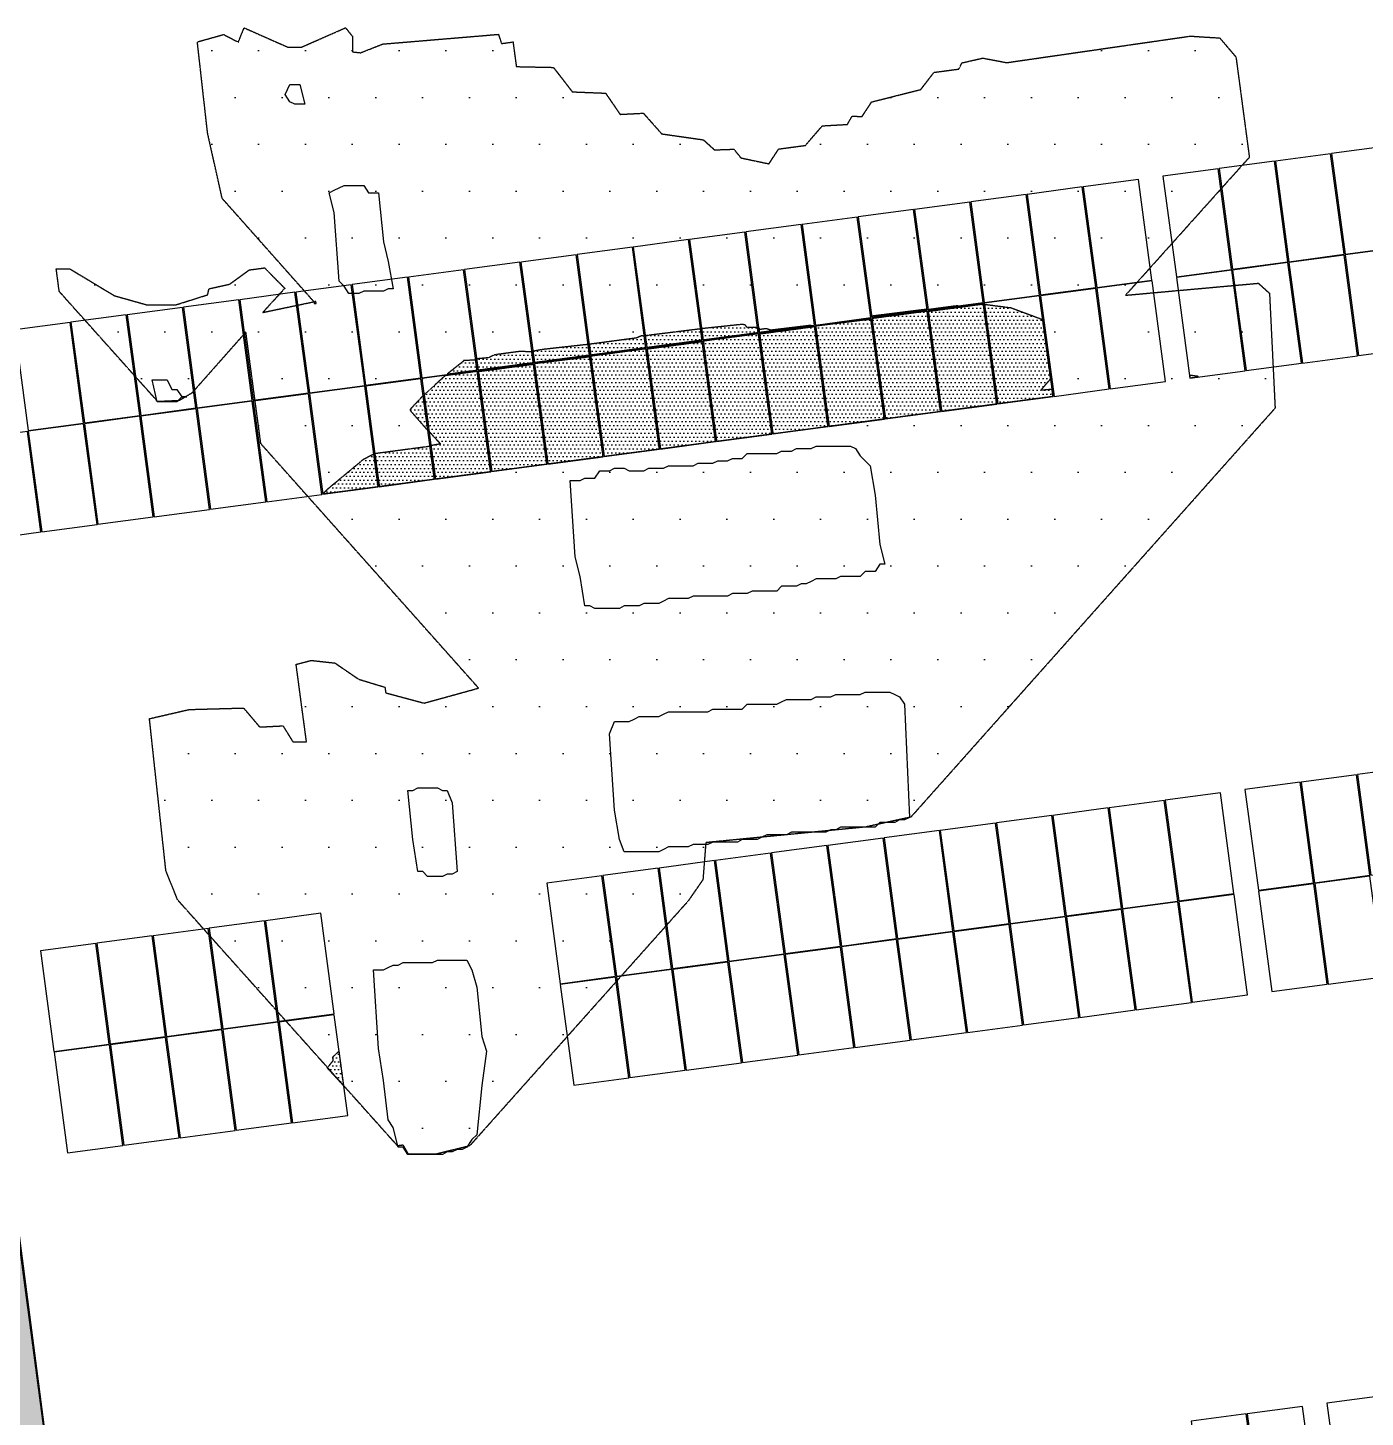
# Model space of a CAD drawing. Header units: millimetres. Extents: x -245826 to 350363, y -160205 to 260795.
# Drawn here: x 51503 to 78705, y 88422 to 116669 of the extents above; entities that cross this region are included whole.
import ezdxf

# ---------------------------------------------------------------- set-up
doc = ezdxf.new("R2010")
doc.units = ezdxf.units.MM
doc.linetypes.add('DASHED', pattern=[1.524, 1.27, -0.254])
for name, color, linetype in [('Module', 7, 'ByLayer'), ('Obstruction', 7, 'ByLayer'), ('Ridge Line', 7, 'ByLayer'), ('Shading', 8, 'DASHED')]:
    doc.layers.add(name, color=color, linetype=linetype)

# ---------------------------------------------------------------- blocks, each defined once
blk = doc.blocks.new('*U1')
at = {"layer": 'Ridge Line', "color": 30}
for p, q in [((52950, 79788, 14428), (50959, 94974, 14562)), ((52950, 79788, 17919), (50959, 94974, 17919))]:
    blk.add_line(p, q, dxfattribs=at)
at = {"flags": 1}
for tag in ['unit_id', 'unit_name']:
    blk.add_attdef(tag, (0, 0), '', height=2.5, dxfattribs=at)
blk = doc.blocks.new('*U14')
at = {"layer": 'Module', "color": 0}
blk.add_polyline3d([(0, 0, 0), (112.4, 15, 0), (85, 219.5, 119.1), (-27.4, 204.5, 119.1)], close=True, dxfattribs=at)
at = {"flags": 1}
for tag in ['mounting-hole-spacing1', 'mounting-hole-spacing2', 'module-material', 'vmpo', 'voco', 'silicon-material', 'panel-length', 'panel-width', 'panel-height', 'userid', 'theme', 'note', 'name', 'pmax', 'company-name', 'id', 'impo', 'isco']:
    blk.add_attdef(tag, (0, 0), '', height=2.5, dxfattribs=at)
blk = doc.blocks.new('*U15')
at = {"layer": 'Module', "color": 230}
for p in [(7829.5, 11206.7, 1962), (7600.7, 11176.1, 1962), (7715.1, 11191.4, 1962), (7324.4, 11139.1, 1962), (7486.4, 11160.8, 1962), (7095.6, 11108.5, 1962), (7210, 11123.8, 1962), (6981.3, 11093.2, 1962), (6752.5, 11062.6, 1962), (6866.9, 11077.9, 1962), (6523.7, 11032, 1962), (6638.1, 11047.3, 1962), (6295, 11001.4, 1962), (6409.3, 11016.7, 1962), (7857.1, 11000.5, 1841.9), (6066.2, 10970.8, 1962), (6180.6, 10986.1, 1962), (7628.3, 10969.9, 1841.9), (7742.7, 10985.2, 1841.9), (5837.4, 10940.2, 1962), (5951.8, 10955.5, 1962), (7513.9, 10954.6, 1841.9), (5723.1, 10924.9, 1962), (7237.6, 10917.6, 1841.9), (7352, 10932.9, 1841.9), (5494.3, 10894.3, 1962), (5608.7, 10909.6, 1962), (7008.8, 10887, 1841.9), (7123.2, 10902.3, 1841.9), (5265.5, 10863.7, 1962), (5379.9, 10879, 1962), (6780.1, 10856.4, 1841.9), (6894.5, 10871.7, 1841.9), (5151.2, 10848.4, 1962), (6551.3, 10825.8, 1841.9), (6665.7, 10841.1, 1841.9), (6436.9, 10810.5, 1841.9), (6208.2, 10779.9, 1841.9), (6322.5, 10795.2, 1841.9), (5979.4, 10749.3, 1841.9), (6093.8, 10764.6, 1841.9), (5750.6, 10718.7, 1841.9), (5865, 10734, 1841.9), (5521.9, 10688.1, 1841.9), (5636.3, 10703.4, 1841.9), (5293.1, 10657.5, 1841.9), (5407.5, 10672.8, 1841.9), (5178.7, 10642.2, 1841.9), (5064.4, 10626.9, 1841.9), (7767.6, 9928.9, 1962), (7882, 9944.2, 1962), (7653.2, 9913.6, 1962), (7376.9, 9876.6, 1962), (7491.2, 9891.9, 1962), (7148.1, 9846, 1962), (7262.5, 9861.3, 1962), (6919.3, 9815.4, 1962), (7033.7, 9830.7, 1962), (6690.6, 9784.8, 1962), (6805, 9800.1, 1962), (6461.8, 9754.2, 1962), (6576.2, 9769.5, 1962), (6233.1, 9723.6, 1962), (6347.4, 9738.9, 1962), (7680.8, 9707.4, 1841.9), (7795.2, 9722.7, 1841.9), (7404.5, 9670.4, 1841.9), (7518.8, 9685.7, 1841.9), (5661.2, 9647.1, 1962), (7175.7, 9639.8, 1841.9), (7290.1, 9655.1, 1841.9), (5432.4, 9616.5, 1962), (5546.8, 9631.8, 1962), (7061.3, 9624.5, 1841.9), (5203.6, 9585.9, 1962), (5318, 9601.2, 1962), (6832.5, 9593.9, 1841.9), (6946.9, 9609.2, 1841.9), (6603.8, 9563.3, 1841.9), (6718.2, 9578.6, 1841.9), (6375, 9532.7, 1841.9), (6489.4, 9548, 1841.9), (6260.6, 9517.4, 1841.9), (5574.4, 9425.6, 1841.9), (5688.7, 9440.9, 1841.9), (5345.6, 9395, 1841.9), (5460, 9410.3, 1841.9), (5231.2, 9379.7, 1841.9), (7820.1, 8666.4, 1962), (7543.7, 8629.4, 1962), (7658.1, 8644.7, 1962)]:
    blk.add_blockref('*U14', p, dxfattribs=at)
at = {"flags": 1}
for tag in ['offset-x', 'offset-y', 'mode', 'tilt', 'azimuth', 'align', 'array-mode', 'panel-x', 'panel-y', 'panel-per-row', 'bracket-type', 'bracket-value', 'row-per-array']:
    blk.add_attdef(tag, (0, 0), '', height=2.5, dxfattribs=at)
blk = doc.blocks.new('*U138')
at = {"layer": 'Obstruction', "color": 1}
blk.add_polyline3d([(54036, 109515, 18629), (54136, 109515, 18629), (54236, 109515, 18629), (54336, 109515, 18629), (54436, 109315, 18629), (54536, 109315, 18629), (54636, 109165, 18629), (54636, 109165, 18629), (54736, 109165, 18629), (54736, 109165, 18629), (54636, 109165, 18629), (54536, 109065, 18629), (54436, 109065, 18629), (54336, 109065, 18629), (54236, 109065, 18629), (54136, 109065, 18629), (54136, 109065, 18629)], close=True, dxfattribs=at)
at = {"flags": 1}
for tag in ['height', 'shape']:
    blk.add_attdef(tag, (0, 0), '', height=2.5, dxfattribs=at)
blk = doc.blocks.new('*U139')
at = {"layer": 'Obstruction', "color": 1}
blk.add_polyline3d([(56736, 115315, 18279), (56836, 115515, 18279), (56936, 115515, 18279), (57036, 115515, 18279), (57036, 115515, 18279), (57136, 115115, 18279), (57136, 115115, 18279), (57036, 115115, 18279), (56936, 115115, 18279), (56836, 115165, 18279), (56836, 115165, 18279)], close=True, dxfattribs=at)
at = {"flags": 1}
for tag in ['height', 'shape']:
    blk.add_attdef(tag, (0, 0), '', height=2.5, dxfattribs=at)
blk = doc.blocks.new('*U140')
at = {"layer": 'Obstruction', "color": 1}
blk.add_polyline3d([(57636, 113315, 18879), (57736, 113365, 18879), (57836, 113415, 18879), (57936, 113465, 18879), (58036, 113465, 18879), (58136, 113465, 18879), (58236, 113465, 18879), (58336, 113465, 18879), (58436, 113315, 18879), (58536, 113315, 18879), (58636, 113315, 18879), (58736, 112315, 18879), (58836, 111915, 18879), (58836, 111915, 18879), (58936, 111365, 18879), (58936, 111365, 18879), (58836, 111365, 18879), (58736, 111315, 18879), (58636, 111315, 18879), (58536, 111315, 18879), (58436, 111315, 18879), (58336, 111315, 18879), (58236, 111265, 18879), (58136, 111265, 18879), (58036, 111265, 18879), (57936, 111415, 18879), (57836, 111515, 18879), (57736, 112915, 18879), (57736, 112915, 18879)], close=True, dxfattribs=at)
at = {"flags": 1}
for tag in ['height', 'shape']:
    blk.add_attdef(tag, (0, 0), '', height=2.5, dxfattribs=at)
blk = doc.blocks.new('*U141')
at = {"layer": 'Obstruction', "color": 1}
blk.add_polyline3d([(59236, 101165, 18729), (59336, 101165, 18729), (59436, 101215, 18729), (59536, 101215, 18729), (59636, 101215, 18729), (59736, 101215, 18729), (59836, 101215, 18729), (59936, 101165, 18729), (60036, 101165, 18729), (60136, 100915, 18729), (60136, 100915, 18729), (60236, 99515, 18729), (60236, 99515, 18729), (60136, 99465, 18729), (60036, 99465, 18729), (59936, 99415, 18729), (59836, 99415, 18729), (59736, 99415, 18729), (59636, 99415, 18729), (59536, 99515, 18729), (59436, 99515, 18729), (59336, 100165, 18729), (59336, 100165, 18729)], close=True, dxfattribs=at)
at = {"flags": 1}
for tag in ['height', 'shape']:
    blk.add_attdef(tag, (0, 0), '', height=2.5, dxfattribs=at)
blk = doc.blocks.new('*U142')
at = {"layer": 'Obstruction', "color": 1}
blk.add_polyline3d([(62536, 107465, 20529), (62636, 107465, 20529), (62736, 107465, 20529), (62836, 107515, 20529), (62936, 107515, 20529), (63036, 107515, 20529), (63136, 107665, 20529), (63236, 107665, 20529), (63336, 107665, 20529), (63436, 107715, 20529), (63536, 107715, 20529), (63636, 107715, 20529), (63736, 107665, 20529), (63836, 107665, 20529), (63936, 107665, 20529), (64036, 107665, 20529), (64136, 107715, 20529), (64236, 107715, 20529), (64336, 107715, 20529), (64436, 107715, 20529), (64536, 107765, 20529), (64636, 107765, 20529), (64736, 107765, 20529), (64836, 107765, 20529), (64936, 107765, 20529), (65036, 107765, 20529), (65136, 107815, 20529), (65236, 107815, 20529), (65336, 107815, 20529), (65436, 107815, 20529), (65536, 107865, 20529), (65636, 107865, 20529), (65736, 107865, 20529), (65836, 107915, 20529), (65936, 107915, 20529), (66036, 107915, 20529), (66136, 108015, 20529), (66236, 108015, 20529), (66336, 108015, 20529), (66436, 108015, 20529), (66536, 108015, 20529), (66636, 108015, 20529), (66736, 108015, 20529), (66836, 108065, 20529), (66936, 108065, 20529), (67036, 108065, 20529), (67136, 108115, 20529), (67236, 108115, 20529), (67336, 108115, 20529), (67436, 108115, 20529), (67536, 108165, 20529), (67636, 108165, 20529), (67736, 108165, 20529), (67836, 108165, 20529), (67936, 108165, 20529), (68036, 108165, 20529), (68136, 108165, 20529), (68236, 108165, 20529), (68336, 108115, 20529), (68436, 107965, 20529), (68536, 107865, 20529), (68636, 107765, 20529), (68736, 107165, 20529), (68836, 106165, 20529), (68836, 106165, 20529), (68936, 105765, 20529), (68936, 105765, 20529), (68836, 105765, 20529), (68736, 105615, 20529), (68636, 105615, 20529), (68536, 105615, 20529), (68436, 105515, 20529), (68336, 105515, 20529), (68236, 105515, 20529), (68136, 105515, 20529), (68036, 105515, 20529), (67936, 105465, 20529), (67836, 105465, 20529), (67736, 105465, 20529), (67636, 105465, 20529), (67536, 105465, 20529), (67436, 105415, 20529), (67336, 105365, 20529), (67236, 105365, 20529), (67136, 105315, 20529), (67036, 105315, 20529), (66936, 105315, 20529), (66836, 105315, 20529), (66736, 105215, 20529), (66636, 105215, 20529), (66536, 105215, 20529), (66436, 105215, 20529), (66336, 105215, 20529), (66236, 105215, 20529), (66136, 105165, 20529), (66036, 105165, 20529), (65936, 105165, 20529), (65836, 105165, 20529), (65736, 105115, 20529), (65636, 105115, 20529), (65536, 105115, 20529), (65436, 105115, 20529), (65336, 105115, 20529), (65236, 105115, 20529), (65136, 105115, 20529), (65036, 105115, 20529), (64936, 105065, 20529), (64836, 105065, 20529), (64736, 105065, 20529), (64636, 105065, 20529), (64536, 105065, 20529), (64436, 105015, 20529), (64336, 104965, 20529), (64236, 104965, 20529), (64136, 104965, 20529), (64036, 104965, 20529), (63936, 104915, 20529), (63836, 104915, 20529), (63736, 104915, 20529), (63636, 104915, 20529), (63536, 104865, 20529), (63436, 104865, 20529), (63336, 104865, 20529), (63236, 104865, 20529), (63136, 104865, 20529), (63036, 104865, 20529), (62936, 104915, 20529), (62836, 104915, 20529), (62736, 105515, 20529), (62636, 105915, 20529), (62636, 105915, 20529)], close=True, dxfattribs=at)
at = {"flags": 1}
for tag in ['height', 'shape']:
    blk.add_attdef(tag, (0, 0), '', height=2.5, dxfattribs=at)
blk = doc.blocks.new('*U143')
at = {"layer": 'Obstruction', "color": 1}
blk.add_polyline3d([(58536, 97515, 19529), (58636, 97515, 19529), (58736, 97515, 19529), (58836, 97565, 19529), (58936, 97615, 19529), (59036, 97615, 19529), (59136, 97665, 19529), (59236, 97665, 19529), (59336, 97665, 19529), (59436, 97665, 19529), (59536, 97665, 19529), (59636, 97665, 19529), (59736, 97665, 19529), (59836, 97715, 19529), (59936, 97715, 19529), (60036, 97715, 19529), (60136, 97715, 19529), (60236, 97715, 19529), (60336, 97715, 19529), (60436, 97715, 19529), (60536, 97515, 19529), (60636, 97165, 19529), (60736, 96165, 19529), (60736, 96165, 19529), (60836, 95865, 19529), (60836, 95865, 19529), (60736, 95165, 19529), (60636, 94165, 19529), (60536, 94065, 19529), (60436, 93915, 19529), (60336, 93865, 19529), (60236, 93865, 19529), (60136, 93815, 19529), (60036, 93815, 19529), (59936, 93765, 19529), (59836, 93765, 19529), (59736, 93765, 19529), (59636, 93765, 19529), (59536, 93765, 19529), (59436, 93765, 19529), (59336, 93765, 19529), (59236, 93765, 19529), (59136, 93915, 19529), (59036, 93915, 19529), (58936, 94315, 19529), (58836, 94465, 19529), (58736, 95265, 19529), (58636, 95915, 19529), (58636, 95915, 19529)], close=True, dxfattribs=at)
at = {"flags": 1}
for tag in ['height', 'shape']:
    blk.add_attdef(tag, (0, 0), '', height=2.5, dxfattribs=at)
blk = doc.blocks.new('*U144')
at = {"layer": 'Obstruction', "color": 1}
blk.add_polyline3d([(63336, 102315, 20529), (63436, 102565, 20529), (63536, 102565, 20529), (63636, 102565, 20529), (63736, 102565, 20529), (63836, 102615, 20529), (63936, 102665, 20529), (64036, 102665, 20529), (64136, 102665, 20529), (64236, 102665, 20529), (64336, 102665, 20529), (64436, 102715, 20529), (64536, 102765, 20529), (64636, 102765, 20529), (64736, 102765, 20529), (64836, 102765, 20529), (64936, 102765, 20529), (65036, 102765, 20529), (65136, 102765, 20529), (65236, 102765, 20529), (65336, 102765, 20529), (65436, 102815, 20529), (65536, 102815, 20529), (65636, 102815, 20529), (65736, 102815, 20529), (65836, 102815, 20529), (65936, 102815, 20529), (66036, 102815, 20529), (66136, 102915, 20529), (66236, 102915, 20529), (66336, 102915, 20529), (66436, 102915, 20529), (66536, 102915, 20529), (66636, 102915, 20529), (66736, 102915, 20529), (66836, 102965, 20529), (66936, 103015, 20529), (67036, 103015, 20529), (67136, 103015, 20529), (67236, 103015, 20529), (67336, 103015, 20529), (67436, 103015, 20529), (67536, 103065, 20529), (67636, 103065, 20529), (67736, 103065, 20529), (67836, 103065, 20529), (67936, 103115, 20529), (68036, 103115, 20529), (68136, 103115, 20529), (68236, 103115, 20529), (68336, 103115, 20529), (68436, 103115, 20529), (68536, 103165, 20529), (68636, 103165, 20529), (68736, 103165, 20529), (68836, 103165, 20529), (68936, 103165, 20529), (69036, 103165, 20529), (69136, 103115, 20529), (69236, 103065, 20529), (69336, 102915, 20529), (69336, 102915, 20529), (69436, 100615, 20529), (69436, 100615, 20529), (69336, 100565, 20529), (69236, 100565, 20529), (69136, 100515, 20529), (69036, 100515, 20529), (68936, 100515, 20529), (68836, 100515, 20529), (68736, 100415, 20529), (68636, 100415, 20529), (68536, 100415, 20529), (68436, 100415, 20529), (68336, 100415, 20529), (68236, 100415, 20529), (68136, 100415, 20529), (68036, 100415, 20529), (67936, 100365, 20529), (67836, 100365, 20529), (67736, 100315, 20529), (67636, 100315, 20529), (67536, 100315, 20529), (67436, 100315, 20529), (67336, 100315, 20529), (67236, 100315, 20529), (67136, 100315, 20529), (67036, 100315, 20529), (66936, 100265, 20529), (66836, 100265, 20529), (66736, 100265, 20529), (66636, 100265, 20529), (66536, 100265, 20529), (66436, 100215, 20529), (66336, 100165, 20529), (66236, 100165, 20529), (66136, 100165, 20529), (66036, 100165, 20529), (65936, 100115, 20529), (65836, 100115, 20529), (65736, 100115, 20529), (65636, 100115, 20529), (65536, 100115, 20529), (65436, 100115, 20529), (65336, 100065, 20529), (65236, 100065, 20529), (65136, 100065, 20529), (65036, 100065, 20529), (64936, 100015, 20529), (64836, 100015, 20529), (64736, 100015, 20529), (64636, 100015, 20529), (64536, 100015, 20529), (64436, 99965, 20529), (64336, 99915, 20529), (64236, 99915, 20529), (64136, 99915, 20529), (64036, 99915, 20529), (63936, 99915, 20529), (63836, 99915, 20529), (63736, 99915, 20529), (63636, 99915, 20529), (63536, 100165, 20529), (63436, 100765, 20529), (63436, 100765, 20529)], close=True, dxfattribs=at)
at = {"flags": 1}
for tag in ['height', 'shape']:
    blk.add_attdef(tag, (0, 0), '', height=2.5, dxfattribs=at)
blk = doc.blocks.new('*U260')
at = {"layer": 'Obstruction', "color": 1}
blk.add_polyline3d([(54036, 109515, 18629), (54136, 109515, 18629), (54236, 109515, 18629), (54336, 109515, 18629), (54436, 109315, 18629), (54536, 109315, 18629), (54636, 109165, 18629), (54636, 109165, 18629), (54736, 109165, 18629), (54736, 109165, 18629), (54636, 109165, 18629), (54536, 109065, 18629), (54436, 109065, 18629), (54336, 109065, 18629), (54236, 109065, 18629), (54136, 109065, 18629), (54136, 109065, 18629)], close=True, dxfattribs=at)
at = {"flags": 1}
for tag in ['height', 'shape']:
    blk.add_attdef(tag, (0, 0), '', height=2.5, dxfattribs=at)
blk = doc.blocks.new('*U261')
at = {"layer": 'Obstruction', "color": 1}
blk.add_polyline3d([(56736, 115315, 18279), (56836, 115515, 18279), (56936, 115515, 18279), (57036, 115515, 18279), (57036, 115515, 18279), (57136, 115115, 18279), (57136, 115115, 18279), (57036, 115115, 18279), (56936, 115115, 18279), (56836, 115165, 18279), (56836, 115165, 18279)], close=True, dxfattribs=at)
at = {"flags": 1}
for tag in ['height', 'shape']:
    blk.add_attdef(tag, (0, 0), '', height=2.5, dxfattribs=at)
blk = doc.blocks.new('*U262')
at = {"layer": 'Obstruction', "color": 1}
blk.add_polyline3d([(57636, 113315, 18879), (57736, 113365, 18879), (57836, 113415, 18879), (57936, 113465, 18879), (58036, 113465, 18879), (58136, 113465, 18879), (58236, 113465, 18879), (58336, 113465, 18879), (58436, 113315, 18879), (58536, 113315, 18879), (58636, 113315, 18879), (58736, 112315, 18879), (58836, 111915, 18879), (58836, 111915, 18879), (58936, 111365, 18879), (58936, 111365, 18879), (58836, 111365, 18879), (58736, 111315, 18879), (58636, 111315, 18879), (58536, 111315, 18879), (58436, 111315, 18879), (58336, 111315, 18879), (58236, 111265, 18879), (58136, 111265, 18879), (58036, 111265, 18879), (57936, 111415, 18879), (57836, 111515, 18879), (57736, 112915, 18879), (57736, 112915, 18879)], close=True, dxfattribs=at)
at = {"flags": 1}
for tag in ['height', 'shape']:
    blk.add_attdef(tag, (0, 0), '', height=2.5, dxfattribs=at)
blk = doc.blocks.new('*U263')
at = {"layer": 'Obstruction', "color": 1}
blk.add_polyline3d([(59236, 101165, 18729), (59336, 101165, 18729), (59436, 101215, 18729), (59536, 101215, 18729), (59636, 101215, 18729), (59736, 101215, 18729), (59836, 101215, 18729), (59936, 101165, 18729), (60036, 101165, 18729), (60136, 100915, 18729), (60136, 100915, 18729), (60236, 99515, 18729), (60236, 99515, 18729), (60136, 99465, 18729), (60036, 99465, 18729), (59936, 99415, 18729), (59836, 99415, 18729), (59736, 99415, 18729), (59636, 99415, 18729), (59536, 99515, 18729), (59436, 99515, 18729), (59336, 100165, 18729), (59336, 100165, 18729)], close=True, dxfattribs=at)
at = {"flags": 1}
for tag in ['height', 'shape']:
    blk.add_attdef(tag, (0, 0), '', height=2.5, dxfattribs=at)
blk = doc.blocks.new('*U264')
at = {"layer": 'Obstruction', "color": 1}
blk.add_polyline3d([(62536, 107465, 20529), (62636, 107465, 20529), (62736, 107465, 20529), (62836, 107515, 20529), (62936, 107515, 20529), (63036, 107515, 20529), (63136, 107665, 20529), (63236, 107665, 20529), (63336, 107665, 20529), (63436, 107715, 20529), (63536, 107715, 20529), (63636, 107715, 20529), (63736, 107665, 20529), (63836, 107665, 20529), (63936, 107665, 20529), (64036, 107665, 20529), (64136, 107715, 20529), (64236, 107715, 20529), (64336, 107715, 20529), (64436, 107715, 20529), (64536, 107765, 20529), (64636, 107765, 20529), (64736, 107765, 20529), (64836, 107765, 20529), (64936, 107765, 20529), (65036, 107765, 20529), (65136, 107815, 20529), (65236, 107815, 20529), (65336, 107815, 20529), (65436, 107815, 20529), (65536, 107865, 20529), (65636, 107865, 20529), (65736, 107865, 20529), (65836, 107915, 20529), (65936, 107915, 20529), (66036, 107915, 20529), (66136, 108015, 20529), (66236, 108015, 20529), (66336, 108015, 20529), (66436, 108015, 20529), (66536, 108015, 20529), (66636, 108015, 20529), (66736, 108015, 20529), (66836, 108065, 20529), (66936, 108065, 20529), (67036, 108065, 20529), (67136, 108115, 20529), (67236, 108115, 20529), (67336, 108115, 20529), (67436, 108115, 20529), (67536, 108165, 20529), (67636, 108165, 20529), (67736, 108165, 20529), (67836, 108165, 20529), (67936, 108165, 20529), (68036, 108165, 20529), (68136, 108165, 20529), (68236, 108165, 20529), (68336, 108115, 20529), (68436, 107965, 20529), (68536, 107865, 20529), (68636, 107765, 20529), (68736, 107165, 20529), (68836, 106165, 20529), (68836, 106165, 20529), (68936, 105765, 20529), (68936, 105765, 20529), (68836, 105765, 20529), (68736, 105615, 20529), (68636, 105615, 20529), (68536, 105615, 20529), (68436, 105515, 20529), (68336, 105515, 20529), (68236, 105515, 20529), (68136, 105515, 20529), (68036, 105515, 20529), (67936, 105465, 20529), (67836, 105465, 20529), (67736, 105465, 20529), (67636, 105465, 20529), (67536, 105465, 20529), (67436, 105415, 20529), (67336, 105365, 20529), (67236, 105365, 20529), (67136, 105315, 20529), (67036, 105315, 20529), (66936, 105315, 20529), (66836, 105315, 20529), (66736, 105215, 20529), (66636, 105215, 20529), (66536, 105215, 20529), (66436, 105215, 20529), (66336, 105215, 20529), (66236, 105215, 20529), (66136, 105165, 20529), (66036, 105165, 20529), (65936, 105165, 20529), (65836, 105165, 20529), (65736, 105115, 20529), (65636, 105115, 20529), (65536, 105115, 20529), (65436, 105115, 20529), (65336, 105115, 20529), (65236, 105115, 20529), (65136, 105115, 20529), (65036, 105115, 20529), (64936, 105065, 20529), (64836, 105065, 20529), (64736, 105065, 20529), (64636, 105065, 20529), (64536, 105065, 20529), (64436, 105015, 20529), (64336, 104965, 20529), (64236, 104965, 20529), (64136, 104965, 20529), (64036, 104965, 20529), (63936, 104915, 20529), (63836, 104915, 20529), (63736, 104915, 20529), (63636, 104915, 20529), (63536, 104865, 20529), (63436, 104865, 20529), (63336, 104865, 20529), (63236, 104865, 20529), (63136, 104865, 20529), (63036, 104865, 20529), (62936, 104915, 20529), (62836, 104915, 20529), (62736, 105515, 20529), (62636, 105915, 20529), (62636, 105915, 20529)], close=True, dxfattribs=at)
at = {"flags": 1}
for tag in ['height', 'shape']:
    blk.add_attdef(tag, (0, 0), '', height=2.5, dxfattribs=at)
blk = doc.blocks.new('*U265')
at = {"layer": 'Obstruction', "color": 1}
blk.add_polyline3d([(58536, 97515, 19529), (58636, 97515, 19529), (58736, 97515, 19529), (58836, 97565, 19529), (58936, 97615, 19529), (59036, 97615, 19529), (59136, 97665, 19529), (59236, 97665, 19529), (59336, 97665, 19529), (59436, 97665, 19529), (59536, 97665, 19529), (59636, 97665, 19529), (59736, 97665, 19529), (59836, 97715, 19529), (59936, 97715, 19529), (60036, 97715, 19529), (60136, 97715, 19529), (60236, 97715, 19529), (60336, 97715, 19529), (60436, 97715, 19529), (60536, 97515, 19529), (60636, 97165, 19529), (60736, 96165, 19529), (60736, 96165, 19529), (60836, 95865, 19529), (60836, 95865, 19529), (60736, 95165, 19529), (60636, 94165, 19529), (60536, 94065, 19529), (60436, 93915, 19529), (60336, 93865, 19529), (60236, 93865, 19529), (60136, 93815, 19529), (60036, 93815, 19529), (59936, 93765, 19529), (59836, 93765, 19529), (59736, 93765, 19529), (59636, 93765, 19529), (59536, 93765, 19529), (59436, 93765, 19529), (59336, 93765, 19529), (59236, 93765, 19529), (59136, 93915, 19529), (59036, 93915, 19529), (58936, 94315, 19529), (58836, 94465, 19529), (58736, 95265, 19529), (58636, 95915, 19529), (58636, 95915, 19529)], close=True, dxfattribs=at)
at = {"flags": 1}
for tag in ['height', 'shape']:
    blk.add_attdef(tag, (0, 0), '', height=2.5, dxfattribs=at)
blk = doc.blocks.new('*U266')
at = {"layer": 'Obstruction', "color": 1}
blk.add_polyline3d([(63336, 102315, 20529), (63436, 102565, 20529), (63536, 102565, 20529), (63636, 102565, 20529), (63736, 102565, 20529), (63836, 102615, 20529), (63936, 102665, 20529), (64036, 102665, 20529), (64136, 102665, 20529), (64236, 102665, 20529), (64336, 102665, 20529), (64436, 102715, 20529), (64536, 102765, 20529), (64636, 102765, 20529), (64736, 102765, 20529), (64836, 102765, 20529), (64936, 102765, 20529), (65036, 102765, 20529), (65136, 102765, 20529), (65236, 102765, 20529), (65336, 102765, 20529), (65436, 102815, 20529), (65536, 102815, 20529), (65636, 102815, 20529), (65736, 102815, 20529), (65836, 102815, 20529), (65936, 102815, 20529), (66036, 102815, 20529), (66136, 102915, 20529), (66236, 102915, 20529), (66336, 102915, 20529), (66436, 102915, 20529), (66536, 102915, 20529), (66636, 102915, 20529), (66736, 102915, 20529), (66836, 102965, 20529), (66936, 103015, 20529), (67036, 103015, 20529), (67136, 103015, 20529), (67236, 103015, 20529), (67336, 103015, 20529), (67436, 103015, 20529), (67536, 103065, 20529), (67636, 103065, 20529), (67736, 103065, 20529), (67836, 103065, 20529), (67936, 103115, 20529), (68036, 103115, 20529), (68136, 103115, 20529), (68236, 103115, 20529), (68336, 103115, 20529), (68436, 103115, 20529), (68536, 103165, 20529), (68636, 103165, 20529), (68736, 103165, 20529), (68836, 103165, 20529), (68936, 103165, 20529), (69036, 103165, 20529), (69136, 103115, 20529), (69236, 103065, 20529), (69336, 102915, 20529), (69336, 102915, 20529), (69436, 100615, 20529), (69436, 100615, 20529), (69336, 100565, 20529), (69236, 100565, 20529), (69136, 100515, 20529), (69036, 100515, 20529), (68936, 100515, 20529), (68836, 100515, 20529), (68736, 100415, 20529), (68636, 100415, 20529), (68536, 100415, 20529), (68436, 100415, 20529), (68336, 100415, 20529), (68236, 100415, 20529), (68136, 100415, 20529), (68036, 100415, 20529), (67936, 100365, 20529), (67836, 100365, 20529), (67736, 100315, 20529), (67636, 100315, 20529), (67536, 100315, 20529), (67436, 100315, 20529), (67336, 100315, 20529), (67236, 100315, 20529), (67136, 100315, 20529), (67036, 100315, 20529), (66936, 100265, 20529), (66836, 100265, 20529), (66736, 100265, 20529), (66636, 100265, 20529), (66536, 100265, 20529), (66436, 100215, 20529), (66336, 100165, 20529), (66236, 100165, 20529), (66136, 100165, 20529), (66036, 100165, 20529), (65936, 100115, 20529), (65836, 100115, 20529), (65736, 100115, 20529), (65636, 100115, 20529), (65536, 100115, 20529), (65436, 100115, 20529), (65336, 100065, 20529), (65236, 100065, 20529), (65136, 100065, 20529), (65036, 100065, 20529), (64936, 100015, 20529), (64836, 100015, 20529), (64736, 100015, 20529), (64636, 100015, 20529), (64536, 100015, 20529), (64436, 99965, 20529), (64336, 99915, 20529), (64236, 99915, 20529), (64136, 99915, 20529), (64036, 99915, 20529), (63936, 99915, 20529), (63836, 99915, 20529), (63736, 99915, 20529), (63636, 99915, 20529), (63536, 100165, 20529), (63436, 100765, 20529), (63436, 100765, 20529)], close=True, dxfattribs=at)
at = {"flags": 1}
for tag in ['height', 'shape']:
    blk.add_attdef(tag, (0, 0), '', height=2.5, dxfattribs=at)

msp = doc.modelspace()

# ---------------------------------------------------------------- hatches: boundary and pattern name
at = {"layer": 'Shading'}
h = msp.add_hatch(dxfattribs=at)
h.set_pattern_fill('DOTS', scale=600)
h.paths.add_polyline_path([(59800, 93768), (59244, 93772), (59141, 93954), (59024, 93938), (54550, 98940), (54312, 99535), (53978, 102624), (54786, 102810), (55891, 102840), (56220, 102454), (56693, 102478), (56895, 102152), (57172, 102150), (56961, 103728), (57268, 103808), (57750, 103755), (58230, 103427), (58767, 103264), (58783, 103149), (59563, 102940), (60672, 103245), (56243, 108214), (55939, 110484), (54837, 109240), (54580, 109088), (54147, 109069), (52143, 111308), (52082, 111770), (52359, 111768), (53264, 111223), (53923, 111037), (54517, 111038), (55164, 111242), (55187, 111363), (55610, 111458), (56008, 111747), (56319, 111788), (56731, 111373), (56282, 110882), (57323, 111100), (55457, 113200), (55160, 114531), (54952, 116383), (55487, 116533), (55785, 116377), (55904, 116668), (56789, 116277), (57067, 116275), (57965, 116669), (58108, 116492), (58110, 116179), (58271, 116162), (58722, 116339), (61074, 116536), (61138, 116349), (61372, 116381), (61439, 115880), (62194, 115864), (62578, 115367), (63255, 115340), (63550, 114909), (64023, 114933), (64396, 114513), (65244, 114392), (65470, 114187), (65864, 114201), (66007, 114024), (66578, 113904), (66775, 114205), (67320, 114278), (67663, 114676), (68174, 114705), (68271, 114875), (68470, 114863), (68668, 115163), (69665, 115414), (69935, 115763), (70441, 115831), (70504, 115957), (70927, 116053), (71415, 115961), (75147, 116500), (75746, 116462), (76076, 116075), (76348, 114036), (73830, 111232), (76532, 111476), (76758, 111271), (76872, 108936), (69464, 100622), (68540, 100420), (65293, 100103), (65235, 99351), (64936, 98919), (60490, 93938), (59800, 93768)])
h.paths.add_polyline_path([(57328, 111061), (57367, 111067), (57362, 111105), (57323, 111100), (57328, 111061)], flags=16)
h = msp.add_hatch(dxfattribs=at)
h.set_pattern_fill('DOTS', color=1, scale=50)
h.paths.add_polyline_path([(69813, 110949), (69814, 110938), (70427, 111020), (69825, 110939), (69813, 110949)])
h = msp.add_hatch(dxfattribs=at)
h.set_pattern_fill('DOTS', color=1, scale=50)
h.paths.add_polyline_path([(69819, 110899), (70090, 108876), (71210, 109026), (70939, 111049), (69819, 110899)])
h = msp.add_hatch(dxfattribs=at)
h.set_pattern_fill('DOTS', color=1, scale=50)
h.paths.add_polyline_path([(70963, 111041), (71232, 109029), (72355, 109179), (72336, 109318), (72105, 109298), (72307, 109532), (72147, 110731), (71500, 110972), (70963, 111041)])
h = msp.add_hatch(dxfattribs=at)
h.set_pattern_fill('DOTS', color=1, scale=50)
h.paths.add_polyline_path([(67528, 110604), (67800, 108570), (68923, 108720), (68652, 110743), (67528, 110604)])
h = msp.add_hatch(dxfattribs=at)
h.set_pattern_fill('DOTS', color=1, scale=50)
h.paths.add_polyline_path([(68666, 110806), (68669, 110785), (69792, 110935), (69790, 110946), (68666, 110806)])
h = msp.add_hatch(dxfattribs=at)
h.set_pattern_fill('DOTS', color=1, scale=50)
h.paths.add_polyline_path([(68673, 110757), (68945, 108723), (70068, 108873), (69795, 110907), (68673, 110757)])
h = msp.add_hatch(dxfattribs=at)
h.set_pattern_fill('DOTS', color=1, scale=50)
h.paths.add_polyline_path([(64062, 110408), (64094, 110173), (65216, 110323), (65186, 110547), (64062, 110408)])
h = msp.add_hatch(dxfattribs=at)
h.set_pattern_fill('DOTS', color=1, scale=50)
h.paths.add_polyline_path([(65208, 110551), (65238, 110326), (66358, 110475), (66345, 110572), (66133, 110576), (66095, 110626), (66034, 110639), (65208, 110551)])
h = msp.add_hatch(dxfattribs=at)
h.set_pattern_fill('DOTS', color=1, scale=50)
h.paths.add_polyline_path([(65241, 110298), (65513, 108264), (66636, 108414), (66363, 110448), (65241, 110298)])
h = msp.add_hatch(dxfattribs=at)
h.set_pattern_fill('DOTS', color=1, scale=50)
h.paths.add_polyline_path([(66368, 110575), (66381, 110479), (67439, 110620), (66618, 110521), (66520, 110552), (66398, 110535), (66368, 110575)])
h = msp.add_hatch(dxfattribs=at)
h.set_pattern_fill('DOTS', color=1, scale=50)
h.paths.add_polyline_path([(66387, 110440), (66658, 108417), (67778, 108567), (67507, 110590), (66387, 110440)])
h = msp.add_hatch(dxfattribs=at)
h.set_pattern_fill('DOTS', color=1, scale=50)
h.paths.add_polyline_path([(61969, 110128), (61776, 110091), (61806, 109867), (62929, 110017), (62900, 110231), (61969, 110128)])
h = msp.add_hatch(dxfattribs=at)
h.set_pattern_fill('DOTS', color=1, scale=50)
h.paths.add_polyline_path([(63994, 110410), (63882, 110362), (62923, 110234), (62951, 110020), (64071, 110170), (64041, 110394), (63994, 110410)])
h = msp.add_hatch(dxfattribs=at)
h.set_pattern_fill('DOTS', color=1, scale=50)
h.paths.add_polyline_path([(64100, 110134), (64371, 108111), (65491, 108261), (65220, 110284), (64100, 110134)])
h = msp.add_hatch(dxfattribs=at)
h.set_pattern_fill('DOTS', color=1, scale=50)
h.paths.add_polyline_path([(60362, 109902), (60364, 109891), (60032, 109629), (60639, 109710), (60612, 109914), (60362, 109902)])
h = msp.add_hatch(dxfattribs=at)
h.set_pattern_fill('DOTS', color=1, scale=50)
h.paths.add_polyline_path([(60999, 110020), (60874, 109960), (60631, 109938), (60662, 109713), (61784, 109864), (61755, 110078), (61522, 110090), (60999, 110020)])
h = msp.add_hatch(dxfattribs=at)
h.set_pattern_fill('DOTS', color=1, scale=50)
h.paths.add_polyline_path([(61809, 109839), (62081, 107805), (63204, 107955), (62933, 109978), (61809, 109839)])
h = msp.add_hatch(dxfattribs=at)
h.set_pattern_fill('DOTS', color=1, scale=50)
h.paths.add_polyline_path([(62954, 109992), (63226, 107958), (64348, 108108), (64076, 110142), (62954, 109992)])
h = msp.add_hatch(dxfattribs=at)
h.set_pattern_fill('DOTS', color=1, scale=50)
h.paths.add_polyline_path([(59990, 109595), (59565, 109211), (59665, 108462), (59896, 108210), (59704, 108173), (59794, 107499), (60916, 107649), (60644, 109683), (59990, 109595)])
h = msp.add_hatch(dxfattribs=at)
h.set_pattern_fill('DOTS', color=1, scale=50)
h.paths.add_polyline_path([(60668, 109675), (60939, 107652), (62059, 107802), (61788, 109825), (60668, 109675)])
h = msp.add_hatch(dxfattribs=at)
h.set_pattern_fill('DOTS', color=1, scale=50)
h.paths.add_polyline_path([(75132, 109605), (75139, 109551), (75313, 109575), (75293, 109583), (75132, 109605)])
h = msp.add_hatch(dxfattribs=at)
h.set_pattern_fill('DOTS', color=1, scale=50)
h.paths.add_polyline_path([(59540, 109186), (59280, 108912), (59280, 108890), (59640, 108480), (59547, 109176), (59540, 109186)])
h = msp.add_hatch(dxfattribs=at)
h.set_pattern_fill('DOTS', color=1, scale=50)
h.paths.add_polyline_path([(58528, 107994), (58325, 107890), (57606, 107293), (57507, 107193), (58629, 107343), (58542, 107996), (58528, 107994)])
h = msp.add_hatch(dxfattribs=at)
h.set_pattern_fill('DOTS', color=1, scale=50)
h.paths.add_polyline_path([(58563, 108010), (58652, 107346), (59772, 107496), (59683, 108159), (58563, 108010)])
h = msp.add_hatch(dxfattribs=at)
h.set_pattern_fill('DOTS', scale=600)
h.paths.add_polyline_path([(-5502, 97430), (-4501, 97565), (-4354, 97347), (-4183, 97529), (-3710, 97514), (-3323, 96972), (-3169, 96992), (-3185, 97109), (-3693, 97675), (-2769, 97800), (-2529, 97476), (-2538, 97831), (-2346, 97857), (-1836, 97569), (-1493, 97061), (-1491, 97338), (-1337, 97359), (-877, 97144), (-670, 96776), (-648, 96898), (-455, 96924), (569, 96309), (794, 96379), (1139, 96148), (1326, 96213), (2412, 95726), (2709, 95845), (2884, 95710), (3066, 95814), (3202, 95674), (3505, 95755), (3559, 95643), (3796, 95636), (4291, 95742), (4314, 95864), (4819, 95893), (5029, 96080), (5386, 96049), (5596, 96236), (5953, 96205), (6175, 96592), (6763, 96592), (7018, 97023), (7683, 97034), (8049, 97520), (8390, 97605), (8729, 97414), (9266, 98081), (9525, 98195), (9964, 98136), (10001, 97863), (10456, 97687), (10932, 98227), (10747, 99590), (14135, 100048), (14277, 99869), (14782, 99898), (15033, 99496), (15500, 99519), (15784, 99161), (16580, 99071), (16722, 98892), (16991, 98928), (17133, 98749), (17485, 98757), (17544, 98607), (18813, 98501), (19364, 98774), (19787, 98831), (19838, 99036), (20465, 99042), (20592, 99257), (21164, 99374), (21325, 99634), (21974, 99761), (22168, 100065), (22971, 100213), (23237, 100567), (24733, 100809), (24264, 101380), (32314, 102430), (32220, 102258), (29494, 99233), (30087, 99194), (30414, 98802), (31007, 98764), (31209, 98434), (31566, 98403), (31781, 98551), (32210, 98570), (32371, 98829), (32722, 98837), (32850, 99053), (33823, 99105), (33898, 98838), (34014, 98854), (34296, 97346), (34455, 97327), (33920, 100704), (33854, 102638), (35971, 102924), (36162, 102673), (36629, 102696), (36881, 102572), (37160, 102253), (37468, 102294), (37396, 103117), (40095, 103443), (40201, 102664), (42164, 102930), (43415, 93981), (50926, 94958), (52943, 79768), (59987, 80722), (54987, 75089), (53584, 74741), (52727, 74704), (52555, 74522), (52615, 74372), (53241, 74377), (53700, 73884), (54123, 73942), (54538, 73482), (54764, 73553), (55016, 73428), (57903, 73819), (58308, 73438), (58913, 73599), (59250, 74001), (59723, 73986), (60125, 74199), (61483, 74303), (61621, 74441), (64893, 74884), (66316, 64372), (56616, 63059), (57288, 57798), (65806, 58871), (64369, 57329), (64063, 56693), (58001, 49925), (57440, 49730), (56341, 49740), (55965, 49332), (55277, 49200), (55424, 48982), (55864, 48922), (56054, 48671), (56817, 48536), (57650, 48173), (58606, 48064), (58760, 48085), (58783, 48207), (59134, 48215), (59195, 48342), (60004, 48452), (60159, 48750), (60627, 48774), (60821, 49078), (61326, 49107), (61592, 49460), (62213, 49504), (62512, 49901), (64476, 50167), (64771, 50009), (64841, 49781), (65263, 49560), (65363, 48820), (62366, 45481), (62665, 45006), (62764, 43988), (58605, 39382), (59930, 39442), (60146, 37846), (60008, 37708), (59205, 37560), (59320, 37575), (59472, 37318), (59863, 37332), (60229, 36945), (60580, 36953), (60640, 36803), (61107, 36826), (61210, 36642), (61601, 36655), (61660, 36505), (62012, 36512), (62115, 36328), (62472, 36297), (63116, 36464), (63426, 36783), (63777, 36791), (64197, 37165), (64951, 37386), (65151, 37651), (66025, 37849), (66330, 38207), (69756, 38671), (70167, 35634), (70067, 35501), (64381, 29142), (61687, 28777), (61402, 28857), (61172, 29104), (59792, 28877), (59633, 28895), (58983, 29640), (57778, 28406), (55353, 28078), (55096, 28242), (49505, 34502), (49293, 34910), (49223, 36010), (51268, 36248), (51848, 35731), (52353, 35760), (52724, 35335), (53192, 35358), (53393, 35029), (53739, 35076), (54023, 34717), (54331, 34759), (54429, 34614), (54506, 34624), (52612, 36747), (52410, 37948), (52956, 38260), (48069, 43665), (47813, 44106), (47711, 45440), (50059, 45758), (50595, 45275), (51144, 45270), (51428, 44912), (51944, 44863), (52184, 44539), (52657, 44524), (52858, 44194), (53654, 44104), (53714, 43953), (54104, 43966), (54164, 43816), (54477, 43818), (54536, 43668), (54734, 43655), (54888, 43676), (54802, 44021), (55264, 44084), (51475, 48328), (51291, 49691), (51385, 49862), (51506, 49839), (51693, 49904), (46294, 55913), (46111, 57554), (47678, 57845), (48426, 57827), (48683, 57664), (49425, 57685), (49479, 57573), (50167, 57706), (50403, 57698), (50583, 57525), (50814, 57556), (47943, 60815), (47801, 61866), (47599, 62195), (48731, 62230), (48792, 62357), (49134, 62443), (44739, 67398), (44670, 68777), (44770, 68909), (46733, 69175), (47155, 68955), (48562, 68986), (48484, 69848), (46000, 72565), (45892, 73938), (46403, 73928), (46498, 74099), (48125, 74240), (48263, 74378), (48763, 74445), (43451, 80387), (42732, 81360), (42642, 82894), (43763, 83006), (44517, 83227), (41847, 86156), (41705, 87208), (42596, 87289), (42781, 87076), (43056, 87073), (43242, 86861), (43434, 86887), (43910, 86555), (44925, 86296), (45718, 86522), (45581, 86662), (45464, 87241), (45887, 87298), (45985, 87153), (46517, 86987), (43378, 90487), (43234, 91260), (42382, 90313), (40804, 90099), (38637, 92501), (36020, 89531), (35635, 89479), (34773, 89481), (33435, 90965), (28369, 85244), (26274, 85079), (21836, 90069), (19458, 87368), (17918, 87160), (11541, 94305), (11446, 95878), (11271, 96013), (11094, 96742), (4390, 89214), (3753, 89286), (3284, 89857), (3169, 89842), (2394, 88904), (2202, 88878), (1916, 88959), (-5383, 97129), (-5502, 97430)])
h.paths.add_polyline_path([(25843, 96955), (25869, 96760), (26902, 96662), (28023, 96774), (28079, 96940), (28469, 96953), (28685, 97101), (28575, 98197), (27995, 97563), (27643, 97555), (25749, 99678), (26059, 98253), (25860, 97988), (25843, 96955)], flags=16)
h.paths.add_polyline_path([(45000, 83134), (45273, 82854), (45406, 83030), (46215, 83140), (46428, 83010), (46659, 83041), (46720, 83169), (47606, 83288), (47819, 83159), (48024, 83385), (48535, 83374), (48782, 83289), (49071, 82892), (49702, 82858), (50030, 82467), (50584, 82423), (48641, 84618), (48370, 84304), (47831, 84231), (47143, 84970), (45572, 83251), (45000, 83134)], flags=16)
h.paths.add_polyline_path([(50677, 82316), (50682, 82277), (50721, 82283), (50716, 82322), (50677, 82316)], flags=16)
h.paths.add_polyline_path([(50721, 82283), (50731, 82205), (50770, 82210), (50759, 82288), (50721, 82283)], flags=16)
h.paths.add_polyline_path([(50770, 82210), (50780, 82132), (50863, 82104), (50852, 82182), (50770, 82210)], flags=16)
h = msp.add_hatch(dxfattribs=at)
h.set_pattern_fill('DOTS', color=1, scale=50)
h.paths.add_polyline_path([(57829, 95859), (57703, 95744), (57708, 95668), (57594, 95523), (57932, 95154), (57837, 95860), (57829, 95859)])

# ---------------------------------------------------------------- linework, layer by layer
at = {"layer": 'Shading', "linetype": 'DASHED'}
for points in [[(59800, 93768, 17920), (59244, 93772, 17920), (59141, 93954, 17920), (59024, 93938, 17920), (54550, 98940, 17920), (54312, 99535, 17920), (53978, 102624, 17920), (54786, 102810, 17920), (55891, 102840, 17920), (56220, 102454, 17920), (56693, 102478, 17920), (56895, 102152, 17920), (57172, 102150, 17920), (56961, 103728, 17920), (57268, 103808, 17920), (57750, 103755, 17920), (58230, 103427, 17920), (58767, 103264, 17920), (58783, 103149, 17920), (59563, 102940, 17920), (60672, 103245, 17920), (56243, 108214, 17920), (55939, 110484, 17920), (54837, 109240, 17920), (54580, 109088, 17920), (54147, 109069, 17920), (52143, 111308, 17920), (52082, 111770, 17920), (52359, 111768, 17920), (53264, 111223, 17920), (53923, 111037, 17920), (54517, 111038, 17920), (55164, 111242, 17920), (55187, 111363, 17920), (55610, 111458, 17920), (56008, 111747, 17920), (56319, 111788, 17920), (56731, 111373, 17920), (56282, 110882, 17920), (57323, 111100, 17920), (55457, 113200, 17920), (55160, 114531, 17920), (54952, 116383, 17920), (55487, 116533, 17920), (55785, 116377, 17920), (55904, 116668, 17920), (56789, 116277, 17920), (57067, 116275, 17920), (57965, 116669, 17920), (58108, 116492, 17920), (58110, 116179, 17920), (58271, 116162, 17920), (58722, 116339, 17920), (61074, 116536, 17920), (61138, 116349, 17920), (61372, 116381, 17920), (61439, 115880, 17920), (62194, 115864, 17920), (62578, 115367, 17920), (63255, 115340, 17920), (63550, 114909, 17920), (64023, 114933, 17920), (64396, 114513, 17920), (65244, 114392, 17920), (65470, 114187, 17920), (65864, 114201, 17920), (66007, 114024, 17920), (66578, 113904, 17920), (66775, 114205, 17920), (67320, 114278, 17920), (67663, 114676, 17920), (68174, 114705, 17920), (68271, 114875, 17920), (68470, 114863, 17920), (68668, 115163, 17920), (69665, 115414, 17920), (69935, 115763, 17920), (70441, 115831, 17920), (70504, 115957, 17920), (70927, 116053, 17920), (71415, 115961, 17920), (75147, 116500, 17920), (75746, 116462, 17920), (76076, 116075, 17920), (76348, 114036, 17920), (73830, 111232, 17920), (76532, 111476, 17920), (76758, 111271, 17920), (76872, 108936, 17920), (69464, 100622, 17920), (68540, 100420, 17920), (65293, 100103, 17920), (65235, 99351, 17920), (64936, 98919, 17920), (60490, 93938, 17920), (59800, 93768, 17920)], [(57328, 111061, 17920), (57367, 111067, 17920), (57362, 111105, 17920), (57323, 111100, 17920), (57328, 111061, 17920)]]:
    msp.add_polyline3d(points, close=True, dxfattribs=at)
at = {"layer": 'Shading', "color": 1, "linetype": 'DASHED'}
for points in [[(69813, 110949, 19631), (69814, 110938, 19624), (70427, 111020, 19624), (69825, 110939, 19624), (69813, 110949, 19631)], [(69819, 110899, 19602), (70090, 108876, 18423), (71210, 109026, 18423), (70939, 111049, 19602), (69819, 110899, 19602)], [(70963, 111041, 19596), (71232, 109029, 18423), (72355, 109179, 18423), (72336, 109318, 18504), (72105, 109298, 18511), (72307, 109532, 18629), (72147, 110731, 19327), (71500, 110972, 19515), (70963, 111041, 19596)], [(67528, 110604, 19608), (67800, 108570, 18423), (68923, 108720, 18423), (68652, 110743, 19602), (67528, 110604, 19608)], [(68666, 110806, 19637), (68669, 110785, 19624), (69792, 110935, 19624), (69790, 110946, 19631), (68666, 110806, 19637)], [(68673, 110757, 19608), (68945, 108723, 18423), (70068, 108873, 18423), (69795, 110907, 19608), (68673, 110757, 19608)], [(64062, 110408, 19761), (64094, 110173, 19624), (65216, 110323, 19624), (65186, 110547, 19755), (64062, 110408, 19761)], [(65208, 110551, 19755), (65238, 110326, 19624), (66358, 110475, 19624), (66345, 110572, 19680), (66133, 110576, 19699), (66095, 110626, 19730), (66034, 110639, 19743), (65208, 110551, 19755)], [(65241, 110298, 19608), (65513, 108264, 18423), (66636, 108414, 18423), (66363, 110448, 19608), (65241, 110298, 19608)], [(66368, 110575, 19680), (66381, 110479, 19624), (67439, 110620, 19624), (66618, 110521, 19631), (66520, 110552, 19655), (66398, 110535, 19655), (66368, 110575, 19680)], [(66387, 110440, 19602), (66658, 108417, 18423), (67778, 108567, 18423), (67507, 110590, 19602), (66387, 110440, 19602)], [(61969, 110128, 19761), (61776, 110091, 19755), (61806, 109867, 19624), (62929, 110017, 19624), (62900, 110231, 19749), (61969, 110128, 19761)], [(63994, 110410, 19768), (63882, 110362, 19749), (62923, 110234, 19749), (62951, 110020, 19624), (64071, 110170, 19624), (64041, 110394, 19755), (63994, 110410, 19768)], [(64100, 110134, 19602), (64371, 108111, 18423), (65491, 108261, 18423), (65220, 110284, 19602), (64100, 110134, 19602)], [(60362, 109902, 19755), (60364, 109891, 19749), (60032, 109629, 19624), (60639, 109710, 19624), (60612, 109914, 19743), (60362, 109902, 19755)], [(60999, 110020, 19774), (60874, 109960, 19749), (60631, 109938, 19755), (60662, 109713, 19624), (61784, 109864, 19624), (61755, 110078, 19749), (61522, 110090, 19774), (60999, 110020, 19774)], [(61809, 109839, 19608), (62081, 107805, 18423), (63204, 107955, 18423), (62933, 109978, 19602), (61809, 109839, 19608)], [(62954, 109992, 19608), (63226, 107958, 18423), (64348, 108108, 18423), (64076, 110142, 19608), (62954, 109992, 19608)], [(59990, 109595, 19608), (59565, 109211, 19421), (59665, 108462, 18984), (59896, 108210, 18822), (59704, 108173, 18816), (59794, 107499, 18423), (60916, 107649, 18423), (60644, 109683, 19608), (59990, 109595, 19608)], [(60668, 109675, 19602), (60939, 107652, 18423), (62059, 107802, 18423), (61788, 109825, 19602), (60668, 109675, 19602)], [(75132, 109605, 18454), (75139, 109551, 18423), (75313, 109575, 18423), (75293, 109583, 18430), (75132, 109605, 18454)], [(59540, 109186, 19409), (59280, 108912, 19271), (59280, 108890, 19259), (59640, 108480, 18997), (59547, 109176, 19402), (59540, 109186, 19409)], [(58528, 107994, 18804), (58325, 107890, 18760), (57606, 107293, 18473), (57507, 107193, 18423), (58629, 107343, 18423), (58542, 107996, 18804), (58528, 107994, 18804)], [(58563, 108010, 18810), (58652, 107346, 18423), (59772, 107496, 18423), (59683, 108159, 18810), (58563, 108010, 18810)], [(57829, 95859, 19178), (57703, 95744, 19122), (57708, 95668, 19078), (57594, 95523, 19003), (57932, 95154, 18766), (57837, 95860, 19178), (57829, 95859, 19178)]]:
    msp.add_polyline3d(points, close=True, dxfattribs=at)
at = {"layer": 'Shading', "linetype": 'DASHED'}
msp.add_polyline3d([(50926, 94958, 14563), (52943, 79768, 14429)], dxfattribs=at)

# ---------------------------------------------------------------- block references
at = {"layer": 'Module', "xscale": 10, "yscale": 10, "zscale": 10}
msp.add_blockref('*U15', (0, 0), dxfattribs=at)
at = {"layer": 'Obstruction'}
for name in ['*U139', '*U261', '*U140', '*U262', '*U138', '*U260', '*U142', '*U264', '*U144', '*U266', '*U141', '*U263', '*U143', '*U265']:
    msp.add_blockref(name, (0, 0), dxfattribs=at)
at = {"layer": 'Ridge Line'}
msp.add_blockref('*U1', (0, 0), dxfattribs=at)

doc.saveas('drawing.dxf')
